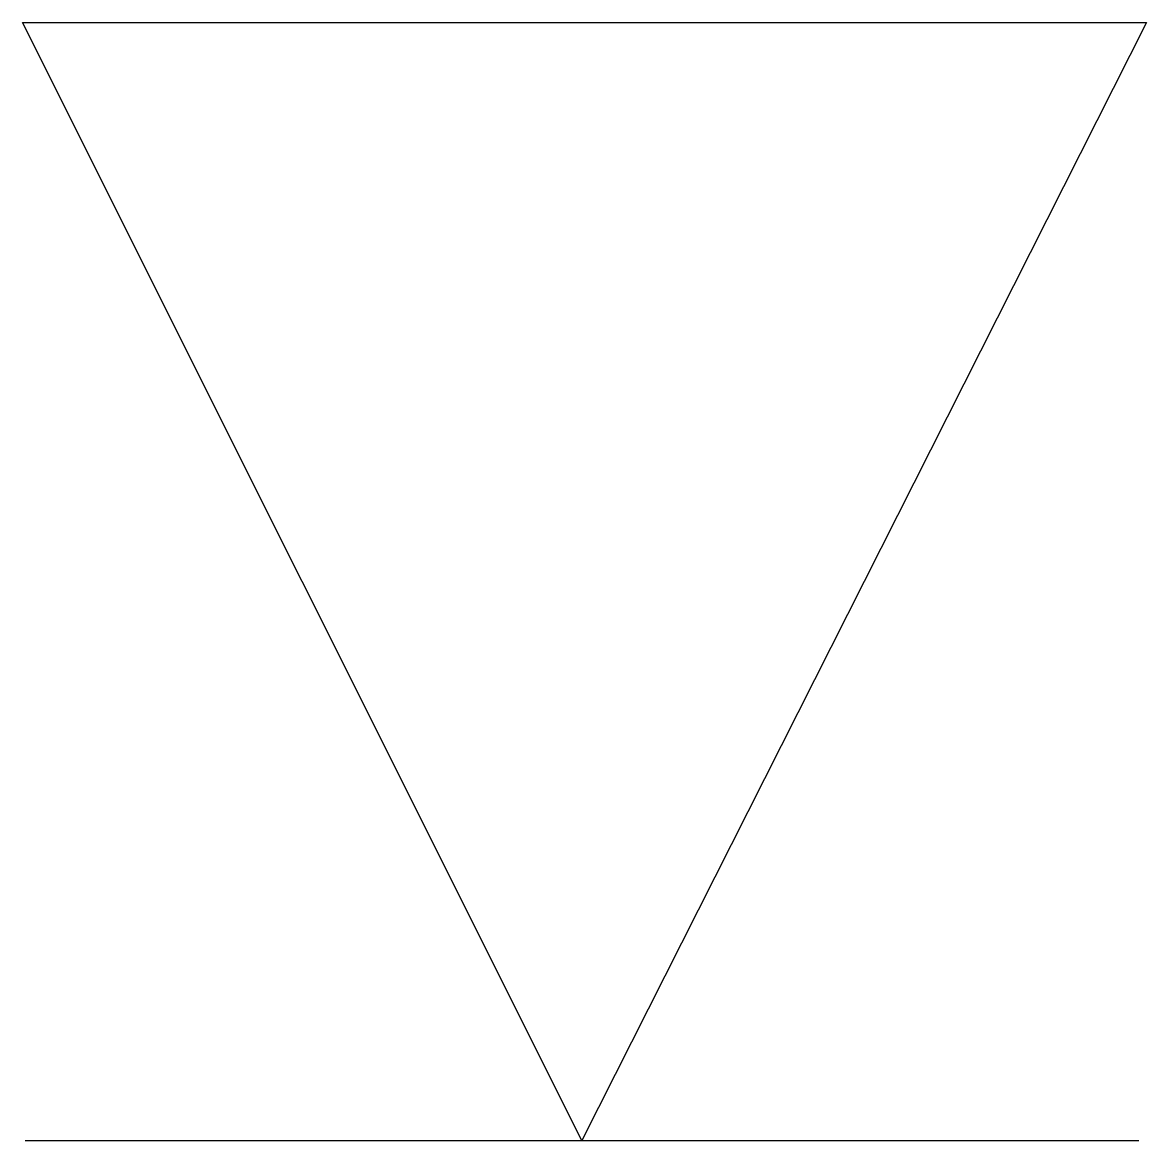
# Model space of a CAD drawing. Extents: x -2.01 to 2.03, y 0.02 to 4.03.
import ezdxf

# ---------------------------------------------------------------- set-up
doc = ezdxf.new("R2010")
doc.units = 0
doc.header["$MEASUREMENT"] = 0
doc.layers.get('0').update_dxf_attribs({"linetype": 'CONTINUOUS'})

msp = doc.modelspace()

# ---------------------------------------------------------------- linework, layer by layer
at = {"color": 5}
msp.add_line((-2, 0.0188), (2, 0.0188), dxfattribs=at)
msp.add_lwpolyline([(-2.0094, 4.0342), (2.0282, 4.0342), (0, 0.0188)], close=True, dxfattribs=at)

doc.saveas('drawing.dxf')
